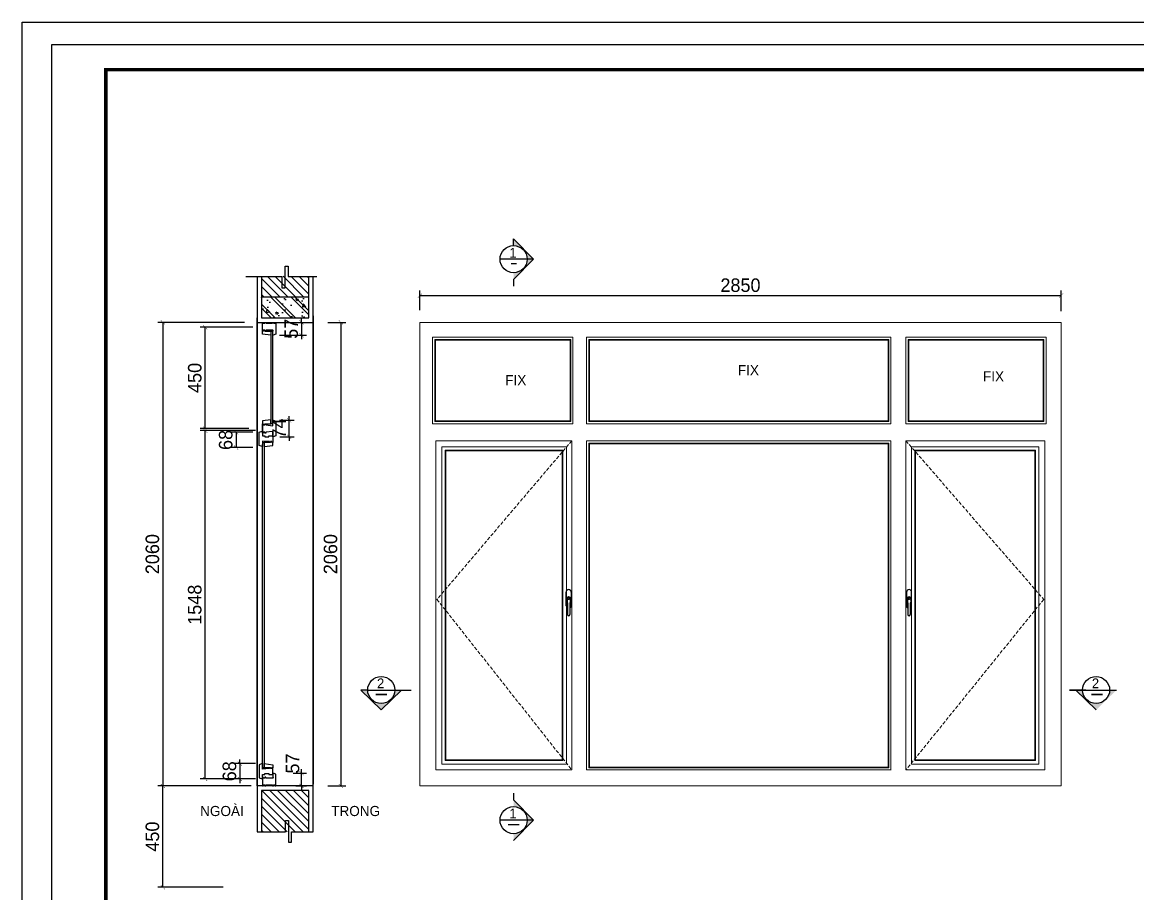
# Model space of a CAD drawing. Header units: millimetres. Extents: x -34806 to 662668, y 63228 to 99452.
# Drawn here: x 611866 to 616823, y 80825 to 84697 of the extents above; entities that cross this region are included whole.
import ezdxf

# ---------------------------------------------------------------- set-up
doc = ezdxf.new("R2010")
doc.units = ezdxf.units.MM
doc.header["$LTSCALE"] = 200
doc.header["$MEASUREMENT"] = 0
doc.header["$PDMODE"] = 3
doc.header["$PDSIZE"] = 50
doc.linetypes.add('DASHED2', pattern=[0.375, 0.25, -0.125])
doc.layers.get('0').update_dxf_attribs({"color": 95, "linetype": 'CONTINUOUS'})
doc.layers.get('DEFPOINTS').update_dxf_attribs({"linetype": 'CONTINUOUS'})
for name, color, linetype, lineweight in [('21', 7, 'CONTINUOUS', 20), ('co', 8, 'DASHED2', 13), ('hacth', 251, 'CONTINUOUS', 13), ('hatch', 251, 'CONTINUOUS', 5), ('kt', 136, 'CONTINUOUS', 25), ('Text - khung ten', 253, 'CONTINUOUS', 13)]:
    doc.layers.add(name, color=color, linetype=linetype, lineweight=lineweight)
for name, color, linetype in [('4', 4, 'CONTINUOUS'), ('8', 1, 'CONTINUOUS'), ('COT', 2, 'CONTINUOUS'), ('DIM', 1, 'CONTINUOUS'), ('KHUNGTEN', 7, 'CONTINUOUS'), ('NETMANH', 127, 'CONTINUOUS'), ('TEXT', 7, 'CONTINUOUS'), ('TPTA-Concrete', 7, 'CONTINUOUS'), ('TUONG', 2, 'CONTINUOUS'), ('wood', 254, 'CONTINUOUS')]:
    doc.layers.add(name, color=color, linetype=linetype)
doc.styles.add('@hai text dim', font='VHAVAN.ttf')
doc.styles.add('VNCC-SIM', font='VHAVAN.ttf', dxfattribs={"width": 0.85})
doc.dimstyles.new('DIM10', dxfattribs={"dimscale": 15, "dimtxt": 4, "dimasz": 1.2, "dimexe": 1.5, "dimexo": 2, "dimgap": 1, "dimtad": 1, "dimdec": 0, "dimzin": 0, "dimdsep": 46, "dimtxsty": '@hai text dim', "dimblk": 'ARCHTICK', "dimcen": 0.09, "dimclrd": 8, "dimclre": 8, "dimclrt": 7, "dimadec": 0, "dimazin": 0, "dimtfac": 0.25, "dimtdec": 0, "dimtix": 1, "dimtmove": 1, "dimatfit": 0, "dimldrblk": 'NONE', "dimfxl": 1, "dimtolj": 1, "dimtzin": 0, "dimlwd": -1, "dimlwe": -1, "dimarcsym": 0})

# ---------------------------------------------------------------- blocks, each defined once
blk = doc.blocks.new('_ArchTick')
at = {"layer": 'DIM', "color": 150}
blk.add_lwpolyline([(0.5, 0.5, 0.133, 0, 0), (0, 0, 0, 0.133, 0), (-0.5, -0.5, 0.133, 0.133, 0)], format="xyseb", dxfattribs=at)
blk = doc.blocks.new('*D1100')
at = {"layer": '8', "color": 8}
for p, q in [((613632.8, 83417.4), (613632.8, 83505.1)), ((613632.8, 83482.6), (616482.4, 83482.6)), ((616482.4, 83414.3), (616482.4, 83505.1))]:
    blk.add_line(p, q, dxfattribs=at)
at = {"layer": 'DEFPOINTS', "color": 0}
for p in [(616482.4, 83482.6), (613632.8, 83387.4), (616482.4, 83384.3)]:
    blk.add_point(p, dxfattribs=at)
at = {"layer": '8', "color": 8, "xscale": 18, "yscale": 18, "zscale": 18, "rotation": 180}
blk.add_blockref('_ArchTick', (613632.8, 83482.6), dxfattribs=at)
at = {"layer": '8', "color": 8, "xscale": 18, "yscale": 18, "zscale": 18}
blk.add_blockref('_ArchTick', (616482.4, 83482.6), dxfattribs=at)
at = {"layer": '8', "color": 7, "insert": (615057.6, 83528.6), "char_height": 60, "attachment_point": 5, "style": '@hai text dim'}
blk.add_mtext('\\A1;2850', dxfattribs=at)
blk = doc.blocks.new('_None')
blk = doc.blocks.new('*D1101')
at = {"layer": '8', "color": 8}
for p, q in [((612758.5, 81304.2), (612467.8, 81304.2)), ((612490.3, 80853.8), (612490.3, 81304.2)), ((612758.5, 80853.8), (612467.8, 80853.8))]:
    blk.add_line(p, q, dxfattribs=at)
at = {"layer": 'DEFPOINTS', "color": 0}
for p in [(612490.3, 81304.2), (612788.5, 81304.2), (612788.5, 80853.8)]:
    blk.add_point(p, dxfattribs=at)
at = {"layer": '8', "color": 8, "xscale": 18, "yscale": 18, "zscale": 18}
for p, rotation in [((612490.3, 81304.2), 90), ((612490.3, 80853.8), 270)]:
    blk.add_blockref('_ArchTick', p, dxfattribs=dict(at, rotation=rotation))
at = {"layer": '8', "color": 7, "insert": (612444.3, 81079), "char_height": 60, "attachment_point": 5, "rotation": 90, "style": '@hai text dim'}
blk.add_mtext('\\A1;450', dxfattribs=at)
blk = doc.blocks.new('*D1110')
at = {"layer": '8', "color": 8}
for p, q in [((613224.2, 83364), (613304.4, 83364)), ((613281.9, 83364), (613281.9, 81304.1)), ((613224.2, 81304.1), (613304.4, 81304.1))]:
    blk.add_line(p, q, dxfattribs=at)
at = {"layer": 'DEFPOINTS', "color": 0}
for p in [(613194.2, 83364), (613194.2, 81304.1), (613281.9, 81304.1)]:
    blk.add_point(p, dxfattribs=at)
at = {"layer": '8', "color": 8, "xscale": 18, "yscale": 18, "zscale": 18}
for p, rotation in [((613281.9, 83364), 90), ((613281.9, 81304.1), 270)]:
    blk.add_blockref('_ArchTick', p, dxfattribs=dict(at, rotation=rotation))
at = {"layer": '8', "color": 7, "insert": (613235.9, 82334.1), "char_height": 60, "attachment_point": 5, "rotation": 90, "style": '@hai text dim'}
blk.add_mtext('\\A1;2060', dxfattribs=at)
blk = doc.blocks.new('*D1111')
at = {"layer": '8', "color": 8}
for p, q in [((612853.1, 83364), (612467.8, 83364)), ((612490.3, 83364), (612490.3, 81304.2)), ((612883.1, 81304.2), (612467.8, 81304.2))]:
    blk.add_line(p, q, dxfattribs=at)
at = {"layer": 'DEFPOINTS', "color": 0}
for p in [(612883.1, 83364), (612490.3, 81304.2), (612913.1, 81304.2)]:
    blk.add_point(p, dxfattribs=at)
at = {"layer": '8', "color": 8, "xscale": 18, "yscale": 18, "zscale": 18}
for p, rotation in [((612490.3, 83364), 90), ((612490.3, 81304.2), 270)]:
    blk.add_blockref('_ArchTick', p, dxfattribs=dict(at, rotation=rotation))
at = {"layer": '8', "color": 7, "insert": (612444.3, 82334.1), "char_height": 60, "attachment_point": 5, "rotation": 90, "style": '@hai text dim'}
blk.add_mtext('\\A1;2060', dxfattribs=at)
blk = doc.blocks.new('*D1276')
at = {"color": 8}
for p, q in [((612902.4, 81403.2), (612810.1, 81403.2)), ((612832.6, 81403.2), (612832.6, 81421.2)), ((612832.6, 81403.2), (612832.6, 81335.2)), ((612901.7, 81335.2), (612810.1, 81335.2)), ((612832.6, 81335.2), (612832.6, 81317.2))]:
    blk.add_line(p, q, dxfattribs=at)
at = {"layer": 'DEFPOINTS', "color": 0}
for p in [(612932.4, 81403.2), (612832.6, 81335.2), (612931.7, 81335.2)]:
    blk.add_point(p, dxfattribs=at)
at = {"color": 8, "xscale": 18, "yscale": 18, "zscale": 18}
for p, rotation in [((612832.6, 81403.2), 270), ((612832.6, 81335.2), 90)]:
    blk.add_blockref('_ArchTick', p, dxfattribs=dict(at, rotation=rotation))
at = {"color": 7, "insert": (612786.6, 81369.2), "char_height": 60, "attachment_point": 5, "rotation": 90, "style": '@hai text dim'}
blk.add_mtext('\\A1;68', dxfattribs=at)
blk = doc.blocks.new('*D1277')
at = {"layer": '8', "color": 8}
for p, q in [((613052.2, 82929), (613052.2, 82947)), ((613009.7, 82929), (613074.7, 82929)), ((613052.2, 82855), (613052.2, 82929)), ((613010.4, 82855), (613074.7, 82855)), ((613052.2, 82855), (613052.2, 82837))]:
    blk.add_line(p, q, dxfattribs=at)
at = {"layer": 'DEFPOINTS', "color": 0}
for p in [(612979.7, 82929), (613052.2, 82929), (612980.4, 82855)]:
    blk.add_point(p, dxfattribs=at)
at = {"layer": '8', "color": 8, "xscale": 18, "yscale": 18, "zscale": 18}
for p, rotation in [((613052.2, 82929), 270), ((613052.2, 82855), 90)]:
    blk.add_blockref('_ArchTick', p, dxfattribs=dict(at, rotation=rotation))
at = {"layer": '8', "color": 7, "insert": (613007.2, 82892), "char_height": 60, "attachment_point": 5, "rotation": 90, "style": '@hai text dim'}
blk.add_mtext('\\A1;74', dxfattribs=at)
blk = doc.blocks.new('*D1112')
at = {"layer": '8', "color": 8}
for p, q in [((612890.4, 82875.5), (612793.6, 82875.5)), ((612816.1, 82875.5), (612816.1, 82807.5)), ((612890.4, 82807.5), (612793.6, 82807.5))]:
    blk.add_line(p, q, dxfattribs=at)
at = {"layer": 'DEFPOINTS', "color": 0}
for p in [(612920.4, 82875.5), (612816.1, 82807.5), (612920.4, 82807.5)]:
    blk.add_point(p, dxfattribs=at)
at = {"layer": '8', "color": 8, "xscale": 18, "yscale": 18, "zscale": 18}
for p, rotation in [((612816.1, 82875.5), 90), ((612816.1, 82807.5), 270)]:
    blk.add_blockref('_ArchTick', p, dxfattribs=dict(at, rotation=rotation))
at = {"layer": '8', "color": 7, "insert": (612770.1, 82841.5), "char_height": 60, "attachment_point": 5, "rotation": 90, "style": '@hai text dim'}
blk.add_mtext('\\A1;68', dxfattribs=at)
blk = doc.blocks.new('*D1113')
at = {"color": 8}
for p, q in [((613069, 81361.2), (613129, 81361.2)), ((613106.5, 81361.2), (613106.5, 81379.2)), ((613106.5, 81304.2), (613106.5, 81361.2)), ((613081.6, 81304.2), (613129, 81304.2)), ((613106.5, 81304.2), (613106.5, 81286.2))]:
    blk.add_line(p, q, dxfattribs=at)
at = {"layer": 'DEFPOINTS', "color": 0}
for p in [(613039, 81361.2), (613106.5, 81361.2), (613051.6, 81304.2)]:
    blk.add_point(p, dxfattribs=at)
at = {"color": 8, "xscale": 18, "yscale": 18, "zscale": 18}
for p, rotation in [((613106.5, 81361.2), 270), ((613106.5, 81304.2), 90)]:
    blk.add_blockref('_ArchTick', p, dxfattribs=dict(at, rotation=rotation))
at = {"color": 7, "insert": (613067, 81403.8), "char_height": 60, "attachment_point": 5, "rotation": 90, "style": '@hai text dim'}
blk.add_mtext('\\A1;57', dxfattribs=at)
blk = doc.blocks.new('*D1114')
at = {"layer": '8', "color": 8}
for p, q in [((612903, 82883.5), (612656.1, 82883.5)), ((612678.6, 81335.2), (612678.6, 82883.5)), ((612845, 81335.2), (612656.1, 81335.2))]:
    blk.add_line(p, q, dxfattribs=at)
at = {"layer": 'DEFPOINTS', "color": 0}
for p in [(612678.6, 82883.5), (612933, 82883.5), (612875, 81335.2)]:
    blk.add_point(p, dxfattribs=at)
at = {"layer": '8', "color": 8, "xscale": 18, "yscale": 18, "zscale": 18}
for p, rotation in [((612678.6, 82883.5), 90), ((612678.6, 81335.2), 270)]:
    blk.add_blockref('_ArchTick', p, dxfattribs=dict(at, rotation=rotation))
at = {"layer": '8', "color": 7, "insert": (612632.6, 82109.3), "char_height": 60, "attachment_point": 5, "rotation": 90, "style": '@hai text dim'}
blk.add_mtext('\\A1;1548', dxfattribs=at)
blk = doc.blocks.new('*D1115')
at = {"layer": '8', "color": 8}
for p, q in [((612890.7, 83342), (612656.1, 83342)), ((612678.6, 82892), (612678.6, 83342)), ((612873, 82892), (612656.1, 82892))]:
    blk.add_line(p, q, dxfattribs=at)
at = {"layer": 'DEFPOINTS', "color": 0}
for p in [(612678.6, 83342), (612920.7, 83342), (612903, 82892)]:
    blk.add_point(p, dxfattribs=at)
at = {"layer": '8', "color": 8, "xscale": 18, "yscale": 18, "zscale": 18}
for p, rotation in [((612678.6, 83342), 90), ((612678.6, 82892), 270)]:
    blk.add_blockref('_ArchTick', p, dxfattribs=dict(at, rotation=rotation))
at = {"layer": '8', "color": 7, "insert": (612632.6, 83117), "char_height": 60, "attachment_point": 5, "rotation": 90, "style": '@hai text dim'}
blk.add_mtext('\\A1;450', dxfattribs=at)
blk = doc.blocks.new('*D1116')
at = {"layer": '8', "color": 8}
for p, q in [((613106.6, 83364), (613106.6, 83382)), ((613023, 83364), (613129.1, 83364)), ((613106.6, 83364), (613106.6, 83307)), ((613009.7, 83307), (613129.1, 83307)), ((613106.6, 83307), (613106.6, 83289))]:
    blk.add_line(p, q, dxfattribs=at)
at = {"layer": 'DEFPOINTS', "color": 0}
for p in [(612993, 83364), (612979.7, 83307), (613106.6, 83307)]:
    blk.add_point(p, dxfattribs=at)
at = {"layer": '8', "color": 8, "xscale": 18, "yscale": 18, "zscale": 18}
for p, rotation in [((613106.6, 83364), 270), ((613106.6, 83307), 90)]:
    blk.add_blockref('_ArchTick', p, dxfattribs=dict(at, rotation=rotation))
at = {"layer": '8', "color": 7, "insert": (613061.1, 83335.5), "char_height": 60, "attachment_point": 5, "rotation": 90, "style": '@hai text dim'}
blk.add_mtext('\\A1;57', dxfattribs=at)
blk = doc.blocks.new('khung')
at = {"layer": 'DEFPOINTS', "color": 8}
blk.add_lwpolyline([(0, 0), (31503, 0), (31503, 22275), (0, 22275)], close=True, dxfattribs=at)
at = {"layer": 'KHUNGTEN', "color": 4, "const_width": 54.3}
blk.add_lwpolyline([(848, 388), (31117, 388), (31117, 21887), (848, 21887)], close=True, dxfattribs=at)

msp = doc.modelspace()

# ---------------------------------------------------------------- hatches: boundary and pattern name
at = {"layer": '4'}
for points in [[(614049.3, 83704.8), (614049.3, 83735), (614138, 83644.8), (614049.3, 83554.5), (614049.3, 83584.7, 1)], [(613401, 81730.3), (613370.8, 81730.3), (613461.1, 81641.6), (613551.4, 81730.3), (613521.2, 81730.3, -1)], [(616578.1, 81730.3), (616547.9, 81730.3), (616638.2, 81641.6), (616728.4, 81730.3), (616698.2, 81730.3, -1)], [(614049.3, 81212.2), (614049.3, 81242.4), (614138, 81152.2), (614049.3, 81061.9), (614049.3, 81092.1, 1)]]:
    msp.add_hatch(color=256, dxfattribs=at).paths.add_polyline_path(points)
at = {"layer": 'hatch', "ltscale": 0.5}
h = msp.add_hatch(dxfattribs=at)
h.set_pattern_fill('ANSI31', color=256, scale=200, style=0)
h.set_pattern_definition([(135, (618268.005, 86527.836), (17.67767, 17.67767), [])])
h.paths.add_polyline_path([(613139.3, 83475.9), (612929.3, 83475.9), (612929.3, 83567.8), (613017.8, 83567.8), (613017.8, 83549.9), (613030.1, 83582.2), (613042, 83567.8), (613139.3, 83567.8)])
h = msp.add_hatch(dxfattribs=at)
h.set_pattern_fill('ANSI31', color=256, scale=200, angle=180, style=0)
h.set_pattern_definition([(315, (607800.556, 78140.427), (-17.67767, -17.67767), [])])
h.paths.add_polyline_path([(613139.3, 81284.2), (613139.3, 81100.5), (613050.7, 81100.5), (613050.7, 81118.4), (613038.4, 81086.1), (613026.5, 81100.5), (612929.3, 81100.5), (612929.3, 81284.2)])
at = {"layer": 'TUONG'}
h = msp.add_hatch(dxfattribs=at)
h.set_pattern_fill('BT-01', color=1, scale=15, style=0, pattern_type=2)
h.set_pattern_definition([(130, (1043999.36, -638216.92), (-107.589027, -9.41282), [11.25, -123.75]), (185, (1043999.36, -638216.92), (20.8127, 112.82882), [9, -99]), (79.5486, (1043990.39, -638217.7), (-86.776407, 103.415931), [9.561028, -105.171317]), (133.8158, (1043999.36, -638186.92), (-160.086157, -24.827852), [16.875, -185.625]), (83.3644, (1043986.02, -638188.99), (-140.199406, 146.11768), [14.341543, -157.75695]), (188.8158, (1043999.36, -638186.92), (-140.199292, 146.11779), [13.5, -148.5]), (159, (1043984.36, -638194.42), (-89.536058, -60.392834), [11.25, -123.75]), (214, (1043984.36, -638194.42), (-36.4973, 108.772507), [9, -99]), (108.5486, (1043976.9, -638199.45), (-126.033394, 48.379575), [9.561028, -105.171317]), (142.5, (1043999.358, -638216.92), (-1.8239783, 49.934078), [0, -97.8, 0, -100.5, 0, -99.375]), (172.5, (1043999.36, -638216.92), (-39.4604306, 59.1617568), [0, -57.3, 0, -95.55, 0, -37.875]), (212.5, (1044032.808, -638216.92), (-80.0733654, -3.3832308), [0, -37.5, 0, -117, 0, -155.25]), (222.5, (1044047.81, -638216.92), (-87.4779254, 15.0157473), [0, -48.75, 0, -77.7, 0, -110.25]), (135, (1043999.36, -638216.92), (45.0780573, 45.0780573), []), (135, (1043999.36, -638198.545), (45.0780573, 45.0780573), [])])
h.paths.add_polyline_path([(612929.3, 83475.9), (613139.3, 83475.9), (613139.3, 83384), (612929.3, 83384)])

# ---------------------------------------------------------------- linework, layer by layer
msp.add_lwpolyline([(621034.7, 78155.5), (611865.9, 78155.5), (611865.9, 84697.1), (621034.7, 84697.1)], close=True)
at = {"layer": '21'}
for p, q in [((613632.8, 83364), (614303.1, 83364)), ((616482.4, 83364), (615781.3, 83364))]:
    msp.add_line(p, q, dxfattribs=at)
for points in [[(613632.8, 83364), (613632.8, 81304.2), (615803.1, 81304.2)], [(615781.3, 83364), (614303.1, 83364)], [(616482.4, 83364), (616482.4, 81304.2), (615803.1, 81304.2)]]:
    msp.add_lwpolyline(points, dxfattribs=at)
at = {"layer": '4'}
for p, q in [((614049.3, 83735), (614138, 83644.8)), ((614138, 83644.8), (613989.3, 83644.8)), ((614049.3, 83554.5), (614138, 83644.8)), ((614049.3, 83554.5), (614049.3, 83524.3)), ((613401, 81730.3), (613521.2, 81730.3)), ((613551.4, 81730.3), (613461.1, 81641.6)), ((613521.2, 81730.3), (613594.2, 81730.3)), ((613521.2, 81730.3), (613551.4, 81730.3)), ((613521.2, 81730.3), (613594.2, 81730.3)), ((613521.2, 81730.3), (613551.4, 81730.3)), ((616519.9, 81730.3), (616575.9, 81730.3)), ((616593, 81730.3), (616519.9, 81730.3)), ((616593, 81730.3), (616519.9, 81730.3)), ((616578.1, 81730.3), (616547.9, 81730.3)), ((616547.9, 81730.3), (616638.2, 81641.6)), ((616593, 81730.3), (616562.8, 81730.3)), ((616578.1, 81730.3), (616728.3, 81730.3)), ((614049.3, 81272.6), (614049.3, 81242.4)), ((614049.3, 81242.4), (614138, 81152.2)), ((614138, 81152.2), (613989.3, 81152.2)), ((614049.3, 81061.7), (614138, 81152.2))]:
    msp.add_line(p, q, dxfattribs=at)
for centre in [(614049.3, 83644.8), (613461.1, 81730.3), (616638.2, 81730.3), (614049.3, 81152.2)]:
    msp.add_circle(centre, 60.1, dxfattribs=at)
at = {"layer": '8'}
for points in [[(612859.8, 83567.8), (613019.5, 83567.8), (613019.5, 83518), (613033.7, 83518), (613033.7, 83613.3), (613047.1, 83613.3), (613047.1, 83567.8), (613174.4, 83567.8)], [(612909.3, 81100.5), (613035.3, 81100.5), (613035.3, 81150.3), (613049.5, 81150.3), (613049.5, 81054.9), (613063, 81054.9), (613063, 81100.5), (613159.3, 81100.5)]]:
    msp.add_lwpolyline(points, dxfattribs=at)
at = {"layer": 'co', "linetype": 'DASHED2', "ltscale": 0.3}
for points in [[(614308.1, 82837.7), (613708.8, 82133), (614308.1, 81375.2)], [(615793, 82837.7), (616405.3, 82133), (615793, 81375.2)]]:
    msp.add_lwpolyline(points, dxfattribs=at)
at = {"layer": 'COT'}
for points in [[(612929.3, 83567.8), (612929.3, 83384), (613139.3, 83384), (613139.3, 83567.8)], [(613139.3, 81100.5), (613139.3, 81284.2), (612929.3, 81284.2), (612929.3, 81100.5)]]:
    msp.add_lwpolyline(points, dxfattribs=at)
msp.add_lwpolyline([(612929.3, 83384), (613139.3, 83384), (613139.3, 83475.9), (612929.3, 83475.9)], close=True, dxfattribs=at)
at = {"layer": 'hatch'}
for p, q in [((612909.3, 81304.2), (612909.3, 83364)), ((614308.1, 82837.7), (613703.8, 82837.7)), ((614308.1, 82837.7), (613703.8, 82837.7)), ((615793, 82837.7), (616410.3, 82837.7)), ((615793, 82837.7), (616410.3, 82837.7)), ((614379.1, 81375.2), (615727, 81375.2))]:
    msp.add_line(p, q, dxfattribs=at)
for points in [[(613689.7, 82913.7), (614313.1, 82913.7), (614313.1, 83297.9), (613689.7, 83297.9)], [(613699.7, 82923.7), (614303.1, 82923.7), (614303.1, 83287.9), (613699.7, 83287.9)], [(613702.7, 82926.7), (614300.1, 82926.7), (614300.1, 83284.9), (613702.7, 83284.9)], [(615726.4, 82913.7), (614374.1, 82913.7), (614374.1, 83297.9), (615726.4, 83297.9)], [(615716.4, 82923.7), (614384.1, 82923.7), (614384.1, 83287.9), (615716.4, 83287.9)], [(615713.4, 82926.7), (614387.1, 82926.7), (614387.1, 83284.9), (615713.4, 83284.9)], [(616416.4, 82913.7), (615793.1, 82913.7), (615793.1, 83297.9), (616416.4, 83297.9)], [(616406.4, 82923.7), (615803.1, 82923.7), (615803.1, 83287.9), (616406.4, 83287.9)], [(616403.4, 82926.7), (615806.1, 82926.7), (615806.1, 83284.9), (616403.4, 83284.9)], [(615726.4, 81375.2), (614374.1, 81375.2), (614374.1, 82837.7), (615726.4, 82837.7)], [(613729.9, 81401.3), (614284, 81401.3), (614284, 82811.6), (613729.9, 82811.6)], [(613745, 81416.5), (614268.8, 81416.5), (614268.8, 82796.4), (613745, 82796.4)], [(613748, 81419.5), (614265.8, 81419.5), (614265.8, 82793.4), (613748, 82793.4)], [(615716.4, 81385.2), (614384.1, 81385.2), (614384.1, 82827.7), (615716.4, 82827.7)], [(615713.4, 81388.2), (614387.1, 81388.2), (614387.1, 82824.7), (615713.4, 82824.7)], [(616384.3, 81401.3), (615817.1, 81401.3), (615817.1, 82811.6), (616384.3, 82811.6)], [(616369.1, 81416.5), (615832.3, 81416.5), (615832.3, 82796.4), (616369.1, 82796.4)], [(616366.1, 81419.5), (615835.3, 81419.5), (615835.3, 82793.4), (616366.1, 82793.4)]]:
    msp.add_lwpolyline(points, close=True, dxfattribs=at)
for points in [[(613703.8, 82837.7), (613703.8, 81375.2), (614308.1, 81375.2), (614308.1, 82837.7)], [(613703.8, 82837.7), (613703.8, 81375.2), (614308.1, 81375.2), (614308.1, 82837.7)], [(616410.3, 82837.7), (616410.3, 81375.2), (615793, 81375.2), (615793, 82837.7)], [(616410.3, 82837.7), (616410.3, 81375.2), (615793, 81375.2), (615793, 82837.7)]]:
    msp.add_lwpolyline(points, dxfattribs=at)
at = {"layer": 'kt'}
for p, q in [((614049.3, 83704.8), (614049.3, 83735)), ((613401, 81730.3), (613370.8, 81730.3)), ((613370.8, 81730.3), (613461.1, 81641.6)), ((613401, 81730.3), (613370.8, 81730.3)), ((613370.8, 81730.3), (613461.1, 81641.6))]:
    msp.add_line(p, q, dxfattribs=at)
at = {"layer": 'NETMANH', "ltscale": 0.5}
for p, q in [((614286.8, 82134.4), (614286.8, 82120.7)), ((614287, 82120), (614288.8, 82116.4)), ((614289, 82115.8), (614289, 82065.2)), ((614299.2, 82115.8), (614299.2, 82065.2)), ((614301.2, 82120), (614299.3, 82116.4)), ((614301.3, 82134.4), (614301.3, 82120.7)), ((615799.8, 82134.4), (615799.8, 82120.7)), ((615799.9, 82120), (615801.8, 82116.4)), ((615801.9, 82115.8), (615801.9, 82065.2)), ((615812.1, 82115.8), (615812.1, 82065.2)), ((615814.1, 82120), (615812.3, 82116.4)), ((615814.3, 82134.4), (615814.3, 82120.7))]:
    msp.add_line(p, q, dxfattribs=at)
for points in [[(614282.8, 82127.2), (614282.8, 82165.2)], [(614305.3, 82165.2), (614305.3, 82103.7)], [(615795.7, 82165.2), (615795.7, 82103.7)], [(615818.3, 82127.2), (615818.3, 82165.2)], [(614282.8, 82103.7), (614282.8, 82127.2)], [(615818.3, 82103.7), (615818.3, 82127.2)]]:
    msp.add_lwpolyline(points, dxfattribs=at)
for centre in [(614294.1, 82134.4), (615807, 82134.4)]:
    msp.add_circle(centre, 2.05, dxfattribs=at)
for centre, radius, start, end in [((614294.1, 82165.2), 11.3, 0, 180), ((614294.1, 82134.4), 9.72, 318.259, 221.741), ((614294.1, 82134.4), 7.25, 0, 180), ((614294.1, 82134.4), 9.72, 318.259, 131.741), ((615807, 82165.2), 11.3, 0, 180), ((615807, 82134.4), 9.72, 48.259, 221.741), ((615807, 82134.4), 9.72, 318.259, 221.741), ((615807, 82134.4), 7.25, 0, 180), ((614294.1, 82103.7), 11.3, 180, 243.1549), ((614288.2, 82120.7), 1.4, 180, 207.1927), ((614287.6, 82115.8), 1.4, 0, 27.1927), ((614300.6, 82115.8), 1.4, 152.8073, 180), ((614294.1, 82103.7), 11.3, 296.8451, 0), ((614299.9, 82120.7), 1.4, 332.8073, 0), ((615807, 82103.7), 11.3, 180, 243.1549), ((615801.2, 82120.7), 1.4, 180, 207.1927), ((615800.5, 82115.8), 1.4, 0, 27.1927), ((615813.5, 82115.8), 1.4, 152.8073, 180), ((615807, 82103.7), 11.3, 296.8451, 0), ((615812.9, 82120.7), 1.4, 332.8073, 0), ((614294.1, 82065.2), 5.09, 180, 0), ((615807, 82065.2), 5.09, 180, 0)]:
    msp.add_arc(centre, radius, start, end, dxfattribs=at)
at = {"layer": 'Text - khung ten', "const_width": 6}
for points in [[(614037.7, 83624.8), (614062.9, 83624.8)], [(613436.1, 81710.5), (613486.5, 81710.5)], [(613436.1, 81710.5), (613486.5, 81710.5)], [(616617.4, 81710.5), (616667.8, 81710.5)], [(614024.3, 81132.4), (614074.8, 81132.4)]]:
    msp.add_lwpolyline(points, dxfattribs=at)
at = {"layer": 'TPTA-Concrete', "ltscale": 0.5}
for p, q in [((612971, 83324.1), (612979, 83324.1)), ((612971, 82913.9), (612979, 82913.9)), ((612933, 82830), (612941, 82830)), ((612933, 82830), (612941, 82830))]:
    msp.add_line(p, q, dxfattribs=at)
at = {"layer": 'TPTA-Concrete'}
for points in [[(612933, 83325), (612933, 83364), (612936.6, 83364), (612936.6, 83359.8), (612943.7, 83359.8), (612943.7, 83364), (612947.7, 83364), (612947.7, 83359.8), (612978.4, 83359.8), (612978.4, 83364), (612982.3, 83364), (612982.3, 83359.8), (612989.5, 83359.8), (612989.5, 83364), (612993, 83364), (612993, 83311.6), (612980.4, 83307), (612979, 83307), (612979, 83323.6, 0.420946), (612979.6, 83329.3), (612947.7, 83329.3), (612947.7, 83325), (612943.7, 83325), (612943.7, 83329.3), (612936.6, 83329.3), (612936.6, 83325), (612933, 83325)], [(612933, 81343.2), (612933, 81304.2), (612936.6, 81304.2), (612936.6, 81308.5), (612943.7, 81308.5), (612943.7, 81304.2), (612947.7, 81304.2), (612947.7, 81308.5), (612978.4, 81308.5), (612978.4, 81304.2), (612982.3, 81304.2), (612982.3, 81308.5), (612989.5, 81308.5), (612989.5, 81304.2), (612993, 81304.2), (612993, 81356.7), (612980.4, 81361.2), (612979, 81361.2), (612979, 81344.7, -0.420946), (612979.6, 81339), (612947.7, 81339), (612947.7, 81343.2), (612943.7, 81343.2), (612943.7, 81339), (612936.6, 81339), (612936.6, 81343.2), (612933, 81343.2)]]:
    msp.add_lwpolyline(points, format="xyb", dxfattribs=at)
for points in [[(612971, 83325), (612971, 83307), (612933, 83312), (612933, 83325), (612937.1, 83325), (612937.1, 83327.6), (612943.1, 83327.6), (612943.1, 83325), (612971, 83325)], [(612971, 82913), (612971, 82931), (612933, 82926), (612933, 82913), (612937.1, 82913), (612937.1, 82910.5), (612943.1, 82910.5), (612943.1, 82913), (612971, 82913)], [(612936.6, 82871), (612933, 82871), (612933, 82913), (612936.6, 82913), (612936.6, 82908.8), (612943.7, 82908.8), (612943.7, 82913), (612947.7, 82913), (612947.7, 82908.8), (612979, 82904.8), (612979, 82929), (612980.4, 82929), (612993, 82924.5), (612993, 82859.6), (612980.4, 82855), (612979, 82855), (612979, 82878.5), (612947.7, 82875.3), (612947.7, 82871), (612943.7, 82871), (612943.7, 82875.3), (612936.6, 82875.3), (612936.6, 82871)], [(612933, 82812), (612931.7, 82812), (612919, 82816.6), (612919, 82875.5), (612931.7, 82880), (612933, 82880), (612933, 82860), (612943.7, 82860), (612943.7, 82855.8), (612961.4, 82855.8), (612961.4, 82860), (612979, 82860), (612979, 82830), (612975.5, 82830), (612975.5, 82834.3), (612968.3, 82834.3), (612968.3, 82830), (612964.4, 82830), (612964.4, 82834.3), (612933, 82836.2), (612933, 82812)], [(612933, 82812), (612931.7, 82812), (612919, 82816.6), (612919, 82875.5), (612931.7, 82880), (612933, 82880), (612933, 82860), (612943.7, 82860), (612943.7, 82855.8), (612961.4, 82855.8), (612961.4, 82860), (612979, 82860), (612979, 82830), (612975.5, 82830), (612975.5, 82834.3), (612968.3, 82834.3), (612968.3, 82830), (612964.4, 82830), (612964.4, 82834.3), (612933, 82836.2), (612933, 82812)], [(612941, 82830), (612941, 82812), (612979, 82817), (612979, 82830), (612975, 82830), (612975, 82832.6), (612969, 82832.6), (612969, 82830), (612941, 82830)], [(612941, 82830), (612941, 82812), (612979, 82817), (612979, 82830), (612975, 82830), (612975, 82832.6), (612969, 82832.6), (612969, 82830), (612941, 82830)], [(612933, 81403.2), (612931.7, 81403.2), (612919, 81398.7), (612919, 81339.8), (612931.7, 81335.2), (612933, 81335.2), (612933, 81355.2), (612943.7, 81355.2), (612943.7, 81359.5), (612961.4, 81359.5), (612961.4, 81355.2), (612979, 81355.2), (612979, 81385.2), (612975.5, 81385.2), (612975.5, 81381), (612968.3, 81381), (612968.3, 81385.2), (612964.4, 81385.2), (612964.4, 81381), (612933, 81379.1), (612933, 81403.2)], [(612941, 81385.2), (612941, 81403.2), (612979, 81398.2), (612979, 81385.2), (612975, 81385.2), (612975, 81382.7), (612969, 81382.7), (612969, 81385.2), (612941, 81385.2)]]:
    msp.add_lwpolyline(points, dxfattribs=at)
at = {"layer": 'TPTA-Concrete', "ltscale": 0.5}
msp.add_lwpolyline([(612933, 82913), (612933, 82860)], dxfattribs=at)
at = {"layer": 'wood', "ltscale": 0.5}
msp.add_line((613159.3, 81304.2), (613159.3, 83364), dxfattribs=at)
for points in [[(612909.3, 83567.8), (612909.3, 83364), (613159.3, 83364), (613159.3, 83567.8)], [(612909.3, 81304.2), (612909.3, 83384.1), (612909.3, 81304.2)], [(613159.3, 81312.8), (613159.3, 83392.7), (613159.3, 81312.8)], [(612979, 82913.9), (612979, 83324.1), (612971, 83324.1), (612971, 82913.9)], [(612941, 82821.5), (612941, 81385.2), (612933, 81385.2), (612933, 82821.5)], [(613159.3, 81100.5), (613159.3, 81304.2), (612909.3, 81304.2), (612909.3, 81100.5)]]:
    msp.add_lwpolyline(points, dxfattribs=at)

# ---------------------------------------------------------------- block references
at = {"layer": 'hacth', "xscale": 0.2846925092453603, "yscale": 0.2846925238118274, "zscale": 0.2846925253884692}
msp.add_blockref('khung', (611996, 78255.5), dxfattribs=at)

# ---------------------------------------------------------------- texts
at = {"layer": 'TEXT', "style": 'VNCC-SIM'}
for s, p in [('fix', (615046.2, 83129)), ('fix', (616135.5, 83101.2)), ('fix', (614012.3, 83084.7)), ('ngoµi', (612656.3, 81170.3)), ('Trong', (613238.9, 81170.3))]:
    msp.add_text(s, height=45, dxfattribs=at).set_placement(p)
at = {"layer": 'Text - khung ten', "style": '@hai text dim'}
for s, p in [('1', (614030.7, 83651.6)), ('2', (613442.4, 81738.5)), ('2', (616619.5, 81738.5)), ('1', (614030.7, 81160.3))]:
    msp.add_text(s, height=43.2, dxfattribs=at).set_placement(p)

# ---------------------------------------------------------------- dimensions: what is measured, and where the dimension line sits
dim = msp.add_linear_dim(base=(613106.5, 81361.2), p1=(613051.6, 81304.2), p2=(613039, 81361.2), angle=90, dimstyle='DIM10')
dim.commit()
dim.dimension.update_dxf_attribs({"geometry": '*D1113', "text_midpoint": (613112.6, 81403.8), "dimtype": 128})
dim = msp.add_linear_dim(base=(612832.6, 81335.2), p1=(612932.4, 81403.2), p2=(612931.7, 81335.2), angle=270, dimstyle='DIM10')
dim.commit()
dim.dimension.update_dxf_attribs({"geometry": '*D1276', "text_midpoint": (612786.6, 81369.2)})
at = {"layer": '8'}
dim = msp.add_linear_dim(base=(616482.4, 83482.6), p1=(613632.8, 83387.4), p2=(616482.4, 83384.3), dimstyle='DIM10', dxfattribs=at)
dim.commit()
dim.dimension.update_dxf_attribs({"geometry": '*D1100', "text_midpoint": (615057.6, 83528.6)})
for base, p1, p2, angle, picture, middle in [((613106.6, 83307), (612993, 83364), (612979.7, 83307), 90, '*D1116', (613061.1, 83335.5)), ((612490.3, 81304.2), (612883.1, 83364), (612913.1, 81304.2), 270, '*D1111', (612444.3, 82334.1)), ((612678.6, 83342), (612903, 82892), (612920.7, 83342), 90, '*D1115', (612632.6, 83117)), ((613281.9, 81304.1), (613194.2, 83364), (613194.2, 81304.1), 270, '*D1110', (613235.9, 82334.1)), ((613052.2, 82929), (612980.4, 82855), (612979.7, 82929), 90, '*D1277', (613007.2, 82892)), ((612678.6, 82883.5), (612875, 81335.2), (612933, 82883.5), 90, '*D1114', (612632.6, 82109.3)), ((612490.3, 81304.2), (612788.5, 80853.8), (612788.5, 81304.2), 90, '*D1101', (612444.3, 81079))]:
    dim = msp.add_linear_dim(base=base, p1=p1, p2=p2, angle=angle, dimstyle='DIM10', dxfattribs=at)
    dim.commit()
    dim.dimension.update_dxf_attribs({"geometry": picture, "text_midpoint": middle})
dim = msp.add_linear_dim(base=(612816.1, 82807.5), p1=(612920.4, 82875.5), p2=(612920.4, 82807.5), angle=270, dimstyle='DIM10', dxfattribs=at)
dim.commit()
dim.dimension.update_dxf_attribs({"geometry": '*D1112', "text_midpoint": (612816.1, 82841.5), "dimtype": 128})

doc.saveas('drawing.dxf')
